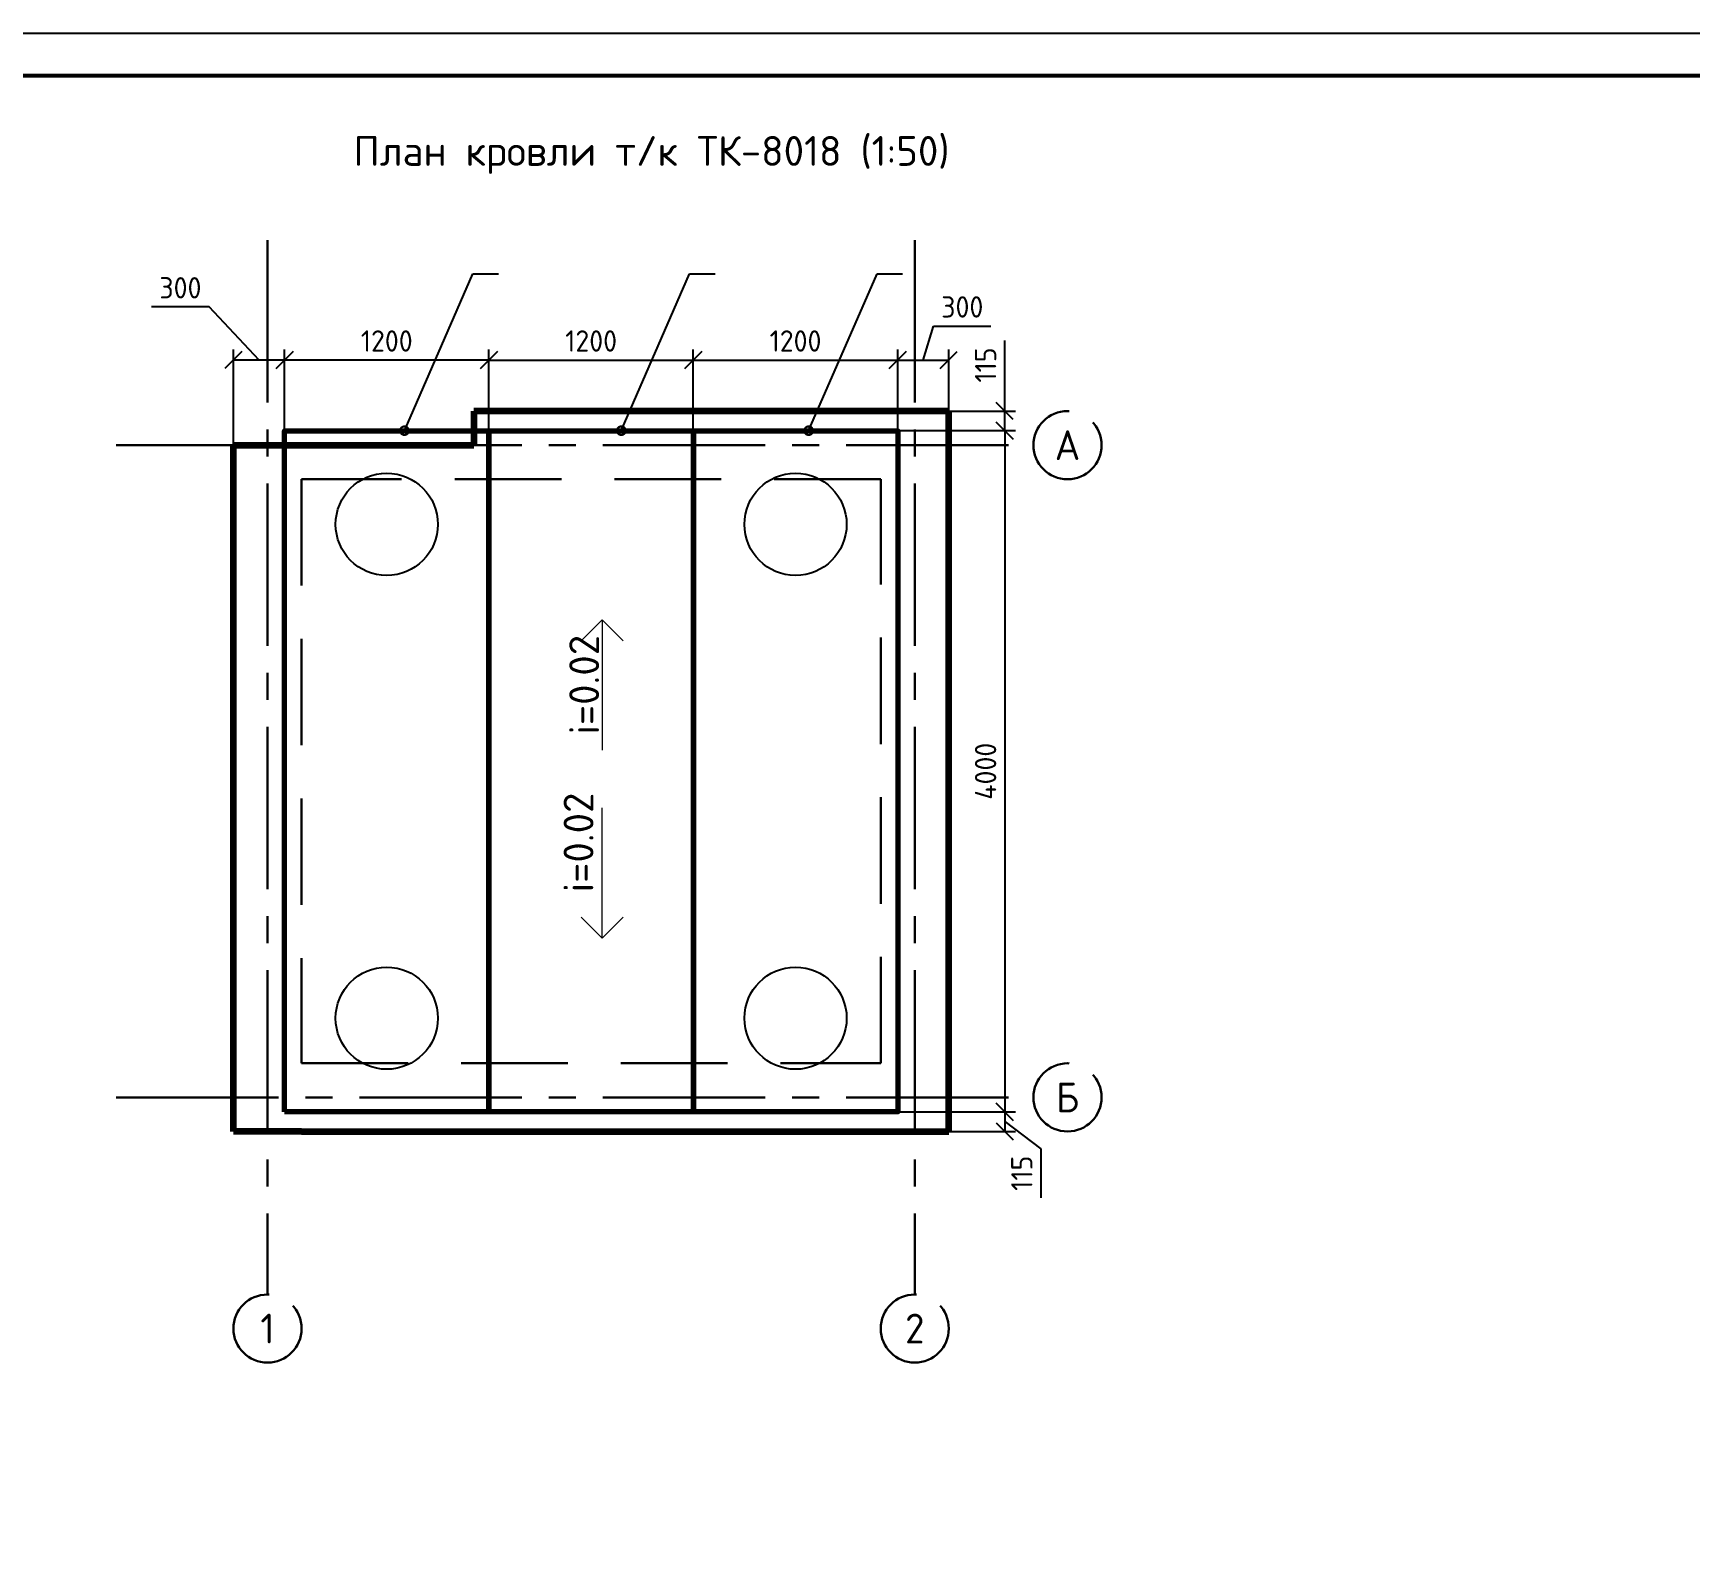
# Model space of a CAD drawing. Header units: millimetres. Extents: x 1601 to 14530, y 1157 to 12625.
# Drawn here: x 7390.9 to 7585.4, y 2383.5 to 2561.4 of the extents above; entities that cross this region are included whole.
import ezdxf
from ezdxf import colors
from ezdxf.entities.mleader import LeaderData, LeaderLine
from ezdxf.math import Vec2, Vec3

# ---------------------------------------------------------------- set-up
doc = ezdxf.new("R2010")
doc.units = ezdxf.units.MM
doc.linetypes.add('HIDDEN', pattern=[0.375, 0.25, -0.125])
doc.linetypes.add('осевая2', pattern=[28.575, 19.05, -3.175, 3.175, -3.175])
for name, color, linetype, lineweight in [('Осевая', 2, 'осевая2', 30), ('Основной', 1, 'Continuous', 60), ('Размер 3.5', 250, 'Continuous', 35), ('Размеры на чертеже', 250, 'Continuous', 25), ('Тонкие', 5, 'Continuous', 30)]:
    doc.layers.add(name, color=color, linetype=linetype, lineweight=lineweight)
doc.styles.add('-ISOCPEUR-', font='isocpeur.TTF')
doc.styles.add('GOST', font='GOST Common.ttf')
doc.styles.get("Standard").update_dxf_attribs({"font": 'GOST Common.ttf'})
doc.dimstyles.new('М 1 к 50', dxfattribs={"dimtxt": 2.5, "dimasz": 2, "dimexe": 1.25, "dimexo": 0, "dimgap": 1, "dimtad": 1, "dimdec": 0, "dimlfac": 50, "dimzin": 0, "dimdsep": 46, "dimtxsty": 'GOST', "dimblk": 'OBLIQUE', "dimcen": 0, "dimclrd": 256, "dimclre": 256, "dimclrt": 256, "dimazin": 2, "dimtfac": 1, "dimtdec": 0, "dimtmove": 0, "dimatfit": 3, "dimldrblk": 'NONE', "dimfxl": 1.25, "dimtolj": 1, "dimtzin": 0, "dimlwd": -1, "dimlwe": -1, "dimarcsym": 2})

# ---------------------------------------------------------------- blocks, each defined once
blk = doc.blocks.new('_Oblique')
at = {"color": 0, "linetype": 'ByBlock', "lineweight": -2}
blk.add_line((-0.5, -0.5), (0.5, 0.5), dxfattribs=at)
blk = doc.blocks.new('*D416')
at = {"transparency": 16777216}
for p, q in [((7420.42, 2514.75), (7420.42, 2524.28)), ((7444.42, 2514.75), (7444.42, 2524.28)), ((7444.42, 2523.03), (7420.42, 2523.03))]:
    blk.add_line(p, q, dxfattribs=at)
at = {"layer": 'Defpoints', "color": 0, "transparency": 16777216}
for p in [(7420.42, 2523.03), (7420.42, 2514.75), (7444.42, 2514.75)]:
    blk.add_point(p, dxfattribs=at)
at = {"transparency": 16777216, "xscale": 2, "yscale": 2, "zscale": 2, "rotation": 180}
blk.add_blockref('_Oblique', (7420.42, 2523.03), dxfattribs=at)
at = {"transparency": 16777216, "xscale": 2, "yscale": 2, "zscale": 2}
blk.add_blockref('_Oblique', (7444.42, 2523.03), dxfattribs=at)
at = {"transparency": 16777216, "insert": (7432.42, 2525.28), "char_height": 2.5, "attachment_point": 5, "style": 'GOST'}
blk.add_mtext('\\A1;1200', dxfattribs=at)
blk = doc.blocks.new('_None')
blk = doc.blocks.new('*D417')
at = {"transparency": 16777216}
for p, q in [((7444.42, 2514.75), (7444.42, 2524.28)), ((7468.42, 2514.75), (7468.42, 2524.28)), ((7444.42, 2523.03), (7468.42, 2523.03))]:
    blk.add_line(p, q, dxfattribs=at)
at = {"layer": 'Defpoints', "color": 0, "transparency": 16777216}
for p in [(7468.42, 2523.03), (7444.42, 2514.75), (7468.42, 2514.75)]:
    blk.add_point(p, dxfattribs=at)
at = {"transparency": 16777216, "xscale": 2, "yscale": 2, "zscale": 2, "rotation": 180}
blk.add_blockref('_Oblique', (7444.42, 2523.03), dxfattribs=at)
at = {"transparency": 16777216, "xscale": 2, "yscale": 2, "zscale": 2}
blk.add_blockref('_Oblique', (7468.42, 2523.03), dxfattribs=at)
at = {"transparency": 16777216, "insert": (7456.42, 2525.28), "char_height": 2.5, "attachment_point": 5, "style": 'GOST'}
blk.add_mtext('\\A1;1200', dxfattribs=at)
blk = doc.blocks.new('*D418')
at = {"transparency": 16777216}
for p, q in [((7468.42, 2514.75), (7468.42, 2524.28)), ((7492.42, 2514.75), (7492.42, 2524.28)), ((7468.42, 2523.03), (7492.42, 2523.03))]:
    blk.add_line(p, q, dxfattribs=at)
at = {"layer": 'Defpoints', "color": 0, "transparency": 16777216}
for p in [(7492.42, 2523.03), (7468.42, 2514.75), (7492.42, 2514.75)]:
    blk.add_point(p, dxfattribs=at)
at = {"transparency": 16777216, "xscale": 2, "yscale": 2, "zscale": 2, "rotation": 180}
blk.add_blockref('_Oblique', (7468.42, 2523.03), dxfattribs=at)
at = {"transparency": 16777216, "xscale": 2, "yscale": 2, "zscale": 2}
blk.add_blockref('_Oblique', (7492.42, 2523.03), dxfattribs=at)
at = {"transparency": 16777216, "insert": (7480.42, 2525.28), "char_height": 2.5, "attachment_point": 5, "style": 'GOST'}
blk.add_mtext('\\A1;1200', dxfattribs=at)
blk = doc.blocks.new('*D419')
at = {"transparency": 16777216}
for p, q in [((7495.42, 2523.03), (7496.62, 2527.03)), ((7496.62, 2527.03), (7503.37, 2527.03)), ((7492.42, 2514.75), (7492.42, 2524.28)), ((7498.42, 2514.03), (7498.42, 2524.28)), ((7492.42, 2523.03), (7498.42, 2523.03))]:
    blk.add_line(p, q, dxfattribs=at)
at = {"layer": 'Defpoints', "color": 0, "transparency": 16777216}
for p in [(7498.42, 2523.03), (7492.42, 2514.75), (7498.42, 2514.03)]:
    blk.add_point(p, dxfattribs=at)
at = {"transparency": 16777216, "xscale": 2, "yscale": 2, "zscale": 2, "rotation": 180}
blk.add_blockref('_Oblique', (7492.42, 2523.03), dxfattribs=at)
at = {"transparency": 16777216, "xscale": 2, "yscale": 2, "zscale": 2}
blk.add_blockref('_Oblique', (7498.42, 2523.03), dxfattribs=at)
at = {"transparency": 16777216, "insert": (7500, 2529.28), "char_height": 2.5, "attachment_point": 5, "style": 'GOST'}
blk.add_mtext('\\A1;300', dxfattribs=at)
blk = doc.blocks.new('*D420')
at = {"transparency": 16777216}
for p, q in [((7504.99, 2517.05), (7504.99, 2525.33)), ((7492.42, 2517.05), (7506.24, 2517.05)), ((7504.99, 2514.75), (7504.99, 2517.05)), ((7492.42, 2514.75), (7506.24, 2514.75))]:
    blk.add_line(p, q, dxfattribs=at)
at = {"layer": 'Defpoints', "color": 0, "transparency": 16777216}
for p in [(7492.42, 2517.05), (7492.42, 2514.75), (7504.99, 2514.75)]:
    blk.add_point(p, dxfattribs=at)
at = {"transparency": 16777216, "xscale": 2, "yscale": 2, "zscale": 2}
for p, rotation in [((7504.99, 2517.05), 90), ((7504.99, 2514.75), 270)]:
    blk.add_blockref('_Oblique', p, dxfattribs=dict(at, rotation=rotation))
at = {"transparency": 16777216, "insert": (7502.74, 2522.46), "char_height": 2.5, "attachment_point": 5, "rotation": 90, "style": 'GOST'}
blk.add_mtext('\\A1;115', dxfattribs=at)
blk = doc.blocks.new('*D421')
at = {"transparency": 16777216}
for p, q in [((7492.42, 2514.75), (7506.24, 2514.75)), ((7504.99, 2514.75), (7504.99, 2434.75)), ((7492.42, 2434.75), (7506.24, 2434.75))]:
    blk.add_line(p, q, dxfattribs=at)
at = {"layer": 'Defpoints', "color": 0, "transparency": 16777216}
for p in [(7492.42, 2514.75), (7492.42, 2434.75), (7504.99, 2434.75)]:
    blk.add_point(p, dxfattribs=at)
at = {"transparency": 16777216, "xscale": 2, "yscale": 2, "zscale": 2}
for p, rotation in [((7504.99, 2514.75), 90), ((7504.99, 2434.75), 270)]:
    blk.add_blockref('_Oblique', p, dxfattribs=dict(at, rotation=rotation))
at = {"transparency": 16777216, "insert": (7502.74, 2474.75), "char_height": 2.5, "attachment_point": 5, "rotation": 90, "style": 'GOST'}
blk.add_mtext('\\A1;4000', dxfattribs=at)
blk = doc.blocks.new('*D422')
at = {"transparency": 16777216}
for p, q in [((7492.42, 2434.75), (7506.24, 2434.75)), ((7504.99, 2434.75), (7504.99, 2432.45)), ((7498.42, 2432.45), (7506.24, 2432.45)), ((7504.99, 2433.6), (7509.24, 2430.41)), ((7509.24, 2430.41), (7509.24, 2424.66))]:
    blk.add_line(p, q, dxfattribs=at)
at = {"layer": 'Defpoints', "color": 0, "transparency": 16777216}
for p in [(7492.42, 2434.75), (7498.42, 2432.45), (7504.99, 2432.45)]:
    blk.add_point(p, dxfattribs=at)
at = {"transparency": 16777216, "xscale": 2, "yscale": 2, "zscale": 2}
for p, rotation in [((7504.99, 2434.75), 90), ((7504.99, 2432.45), 270)]:
    blk.add_blockref('_Oblique', p, dxfattribs=dict(at, rotation=rotation))
at = {"transparency": 16777216, "insert": (7506.99, 2427.54), "char_height": 2.5, "attachment_point": 5, "rotation": 90, "style": 'GOST'}
blk.add_mtext('\\A1;115', dxfattribs=at)
blk = doc.blocks.new('*D423')
at = {"transparency": 16777216}
for p, q in [((7411.56, 2529.28), (7404.81, 2529.28)), ((7417.42, 2523.03), (7411.56, 2529.28)), ((7414.42, 2513.05), (7414.42, 2524.28)), ((7420.42, 2514.75), (7420.42, 2524.28)), ((7420.42, 2523.03), (7414.42, 2523.03))]:
    blk.add_line(p, q, dxfattribs=at)
at = {"layer": 'Defpoints', "color": 0, "transparency": 16777216}
for p in [(7414.42, 2523.03), (7420.42, 2514.75), (7414.42, 2513.05)]:
    blk.add_point(p, dxfattribs=at)
at = {"transparency": 16777216, "xscale": 2, "yscale": 2, "zscale": 2, "rotation": 180}
blk.add_blockref('_Oblique', (7414.42, 2523.03), dxfattribs=at)
at = {"transparency": 16777216, "xscale": 2, "yscale": 2, "zscale": 2}
blk.add_blockref('_Oblique', (7420.42, 2523.03), dxfattribs=at)
at = {"transparency": 16777216, "insert": (7408.19, 2531.53), "char_height": 2.5, "attachment_point": 5, "style": 'GOST'}
blk.add_mtext('\\A1;300', dxfattribs=at)
blk = doc.blocks.new('_DotSmall')
at = {"color": 0, "linetype": 'ByBlock', "const_width": 0.5}
blk.add_lwpolyline([(-0.0625, 0, 1), (0.0625, 0, 1)], format="xyb", close=True, dxfattribs=at)

msp = doc.modelspace()

# ---------------------------------------------------------------- linework, layer by layer
at = {"color": 1, "lineweight": 100}
for p, q in [((7490.4205, 2517.0456), (7442.6593, 2517.0456)), ((7442.6593, 2517.0456), (7442.6593, 2513.0456)), ((7498.4205, 2517.0456), (7490.4205, 2517.0456)), ((7498.4205, 2432.4456), (7498.4205, 2517.0456)), ((7414.4205, 2509.0456), (7414.4205, 2513.0456)), ((7414.4205, 2513.0456), (7442.6593, 2513.0456)), ((7414.4205, 2432.4456), (7414.4205, 2509.0456)), ((7422.4205, 2432.4456), (7414.4205, 2432.4456)), ((7422.4205, 2432.4456), (7490.4205, 2432.4456)), ((7490.4205, 2432.4456), (7498.4205, 2432.4456))]:
    msp.add_line(p, q, dxfattribs=at)
msp.add_lwpolyline([(7191.0803, 2561.4364), (7785.0803, 2561.4364), (7785.0803, 2141.4364), (7191.0803, 2141.4364)], close=True)
at = {"const_width": 0.5}
msp.add_lwpolyline([(7211.0803, 2556.4364), (7780.0803, 2556.4364), (7780.0803, 2146.4364), (7211.0803, 2146.4364)], close=True, dxfattribs=at)
at = {"color": 3, "lineweight": 70}
for points in [[(7420.4205, 2434.7456), (7420.4205, 2514.7456), (7444.4205, 2514.7456), (7444.4205, 2434.7456)], [(7444.4205, 2434.7456), (7444.4205, 2514.7456), (7468.4205, 2514.7456), (7468.4205, 2434.7456)], [(7468.4205, 2434.7456), (7468.4205, 2514.7456), (7492.4205, 2514.7456), (7492.4205, 2434.7456)]]:
    msp.add_lwpolyline(points, close=True, dxfattribs=at)
for centre in [(7432.4205, 2503.7456), (7480.4205, 2503.7456), (7432.4205, 2445.7456), (7480.4205, 2445.7456)]:
    msp.add_circle(centre, 6)
at = {"layer": 'Осевая'}
for p, q in [((7418.4204, 2537.1169), (7418.4195, 2413.297)), ((7494.4205, 2537.1169), (7494.4215, 2413.297)), ((7400.6494, 2513.0451), (7508.3721, 2513.0448)), ((7400.6494, 2436.4461), (7508.3721, 2436.4464))]:
    msp.add_line(p, q, dxfattribs=at)
for centre in [(7512.3595, 2513.0451), (7512.3595, 2436.4461), (7418.4195, 2409.2967), (7494.4215, 2409.2967)]:
    msp.add_circle(centre, 4.0002, dxfattribs=at)
at = {"layer": 'Тонкие', "color": 7, "lineweight": 20}
for p, q in [((7457.7105, 2492.5385), (7455.2356, 2490.0637)), ((7457.7105, 2492.5385), (7457.7105, 2477.2178)), ((7457.7105, 2492.5385), (7460.1854, 2490.0637)), ((7457.7105, 2455.1262), (7457.7105, 2470.4469)), ((7457.7105, 2455.1262), (7455.2356, 2457.6011)), ((7457.7105, 2455.1262), (7460.1854, 2457.6011))]:
    msp.add_line(p, q, dxfattribs=at)
at = {"layer": 'Тонкие', "linetype": 'HIDDEN', "ltscale": 50}
msp.add_lwpolyline([(7422.4205, 2509.0456), (7422.4205, 2440.4456), (7490.4205, 2440.4456), (7490.4205, 2509.0456)], close=True, dxfattribs=at)

# ---------------------------------------------------------------- texts
at = {"layer": 'Основной', "char_height": 3.5, "attachment_point": 5}
for s, insert, rotation in [('А', (7512.3595, 2513.0451), 359.991659), ('Б', (7512.3595, 2436.4461), 0.008341)]:
    msp.add_mtext_dynamic_manual_height_columns(s, width=5.739849, gutter_width=12.5, heights=[0], dxfattribs=dict(at, insert=insert, rotation=rotation))
for s, insert in [('1', (7418.4195, 2409.2967)), ('2', (7494.4215, 2409.2967))]:
    msp.add_mtext_dynamic_manual_height_columns(s, width=5.739849, gutter_width=12.5, heights=[0], dxfattribs=dict(at, insert=insert))
at = {"layer": 'Размер 3.5', "insert": (7398.5007, 2549.3507), "char_height": 3.5, "attachment_point": 1, "style": '-ISOCPEUR-'}
msp.add_mtext_dynamic_manual_height_columns('\\pi30.00884;{\\C7;План кровли т/к ТК-8018 (1:50)}', width=128.617672, gutter_width=12.5, heights=[0], dxfattribs=at)
at = {"layer": 'Размер 3.5', "char_height": 3.5, "attachment_point": 3, "rotation": 90, "style": '-ISOCPEUR-'}
for insert in [(7453.8524, 2490.7585), (7453.1901, 2472.2387)]:
    msp.add_mtext_dynamic_manual_height_columns('{\\C0;i=0.02}', width=14.925819, gutter_width=12.5, heights=[7.7324], dxfattribs=dict(at, insert=insert))

# ---------------------------------------------------------------- dimensions: what is measured, and where the dimension line sits
dim = msp.add_linear_dim(base=(7414.4205, 2523.0305), p1=(7420.4205, 2514.7456), p2=(7414.4205, 2513.0451), dimstyle='М 1 к 50', override={"dimtmove": 1})
dim.commit()
dim.dimension.update_dxf_attribs({"geometry": '*D423', "text_midpoint": (7410.5627, 2529.2805), "dimtype": 160})
for base, p1, p2, picture, middle in [((7498.4205, 2523.0305), (7492.4205, 2514.7456), (7498.4205, 2514.0348), '*D419', (7497.6205, 2529.2805)), ((7468.4205, 2523.0305), (7444.4205, 2514.7456), (7468.4205, 2514.7456), '*D417', (7456.4205, 2525.2805)), ((7492.4205, 2523.0305), (7468.4205, 2514.7456), (7492.4205, 2514.7456), '*D418', (7480.4205, 2525.2805))]:
    dim = msp.add_linear_dim(base=base, p1=p1, p2=p2, dimstyle='М 1 к 50', override={"dimtmove": 1})
    dim.commit()
    dim.dimension.update_dxf_attribs({"geometry": picture, "text_midpoint": middle})
dim = msp.add_linear_dim(base=(7420.4205, 2523.0305), p1=(7444.4205, 2514.7456), p2=(7420.4205, 2514.7456), dimstyle='М 1 к 50')
dim.commit()
dim.dimension.update_dxf_attribs({"geometry": '*D416', "text_midpoint": (7432.4205, 2525.2805)})
dim = msp.add_linear_dim(base=(7504.9947, 2514.7456), p1=(7492.4205, 2517.0456), p2=(7492.4205, 2514.7456), angle=90, dimstyle='М 1 к 50')
dim.commit()
dim.dimension.update_dxf_attribs({"geometry": '*D420', "text_midpoint": (7504.9947, 2522.4591), "dimtype": 160})
dim = msp.add_linear_dim(base=(7504.9947, 2434.7456), p1=(7492.4205, 2514.7456), p2=(7492.4205, 2434.7456), angle=90, dimstyle='М 1 к 50', override={"dimtmove": 1})
dim.commit()
dim.dimension.update_dxf_attribs({"geometry": '*D421', "text_midpoint": (7502.7447, 2474.7456)})
dim = msp.add_linear_dim(base=(7504.9947, 2432.4456), p1=(7492.4205, 2434.7456), p2=(7498.4205, 2432.4456), angle=90, dimstyle='М 1 к 50', override={"dimtmove": 1})
dim.commit()
dim.dimension.update_dxf_attribs({"geometry": '*D422', "text_midpoint": (7509.2447, 2429.4133), "dimtype": 160})

# ---------------------------------------------------------------- leaders
at = {"layer": 'Размеры на чертеже'}
ml = msp.add_multileader_mtext('Standard', dxfattribs=at)
ml.set_content('', color=256, style='GOST')
ml.set_leader_properties()
ml.set_arrow_properties(name='DOTSMALL')
ml.build(insert=Vec2(0, 0))
ml.multileader.update_dxf_attribs({"text_left_attachment_type": 5, "text_right_attachment_type": 5, "dogleg_length": 1, "arrow_head_size": 2})
ctx = ml.context
ctx.base_point, ctx.char_height, ctx.arrow_head_size, ctx.plane_origin = Vec3(7443.5244, 2533.1602), 3.5, 2, Vec3(7472.9313, 2563.397)
ctx.left_attachment, ctx.right_attachment = 5, 5
notes = []
notes.append((ctx, [(0, (1, 1, 0), (7442.5244, 2533.1602), (1, 0), 1, [(0, [(7434.4989, 2514.7456)], 0, [])])]))
ctx.mtext.insert, ctx.mtext.flow_direction = Vec3(7445.5244, 2537.3602), 5
ml = msp.add_multileader_mtext('Standard', dxfattribs=at)
ml.set_content('', color=256, style='GOST')
ml.set_leader_properties()
ml.set_arrow_properties(name='DOTSMALL')
ml.build(insert=Vec2(0, 0))
ml.multileader.update_dxf_attribs({"text_left_attachment_type": 5, "text_right_attachment_type": 5, "dogleg_length": 1, "arrow_head_size": 2})
ctx = ml.context
ctx.base_point, ctx.char_height, ctx.arrow_head_size, ctx.plane_origin = Vec3(7468.9863, 2533.1602), 3.5, 2, Vec3(7498.3931, 2563.397)
ctx.left_attachment, ctx.right_attachment = 5, 5
notes.append((ctx, [(0, (1, 1, 0), (7467.9863, 2533.1602), (1, 0), 1, [(0, [(7459.9608, 2514.7456)], 0, [])])]))
ctx.mtext.insert, ctx.mtext.flow_direction = Vec3(7470.9863, 2537.3602), 5
ml = msp.add_multileader_mtext('Standard', dxfattribs=at)
ml.set_content('', color=256, style='GOST')
ml.set_leader_properties()
ml.set_arrow_properties(name='DOTSMALL')
ml.build(insert=Vec2(0, 0))
ml.multileader.update_dxf_attribs({"text_left_attachment_type": 5, "text_right_attachment_type": 5, "dogleg_length": 1, "arrow_head_size": 2})
ctx = ml.context
ctx.base_point, ctx.char_height, ctx.arrow_head_size, ctx.plane_origin = Vec3(7490.9874, 2533.1602), 3.5, 2, Vec3(7520.3942, 2563.397)
ctx.left_attachment, ctx.right_attachment = 5, 5
notes.append((ctx, [(0, (1, 1, 0), (7489.9874, 2533.1602), (1, 0), 1, [(0, [(7481.9619, 2514.7456)], 0, [])])]))
ctx.mtext.insert, ctx.mtext.flow_direction = Vec3(7492.9874, 2537.3602), 5
for ctx, leaders in notes:
    for number, flags, end, landing, length, lines in leaders:
        leader = LeaderData()
        leader.index, (leader.has_last_leader_line, leader.has_dogleg_vector, leader.attachment_direction) = number, flags
        leader.last_leader_point, leader.dogleg_vector, leader.dogleg_length = Vec3(end), Vec3(landing), length
        for number, points, colour, breaks in lines:
            line = LeaderLine()
            line.index, line.vertices, line.color, line.breaks = number, Vec3.list(points), colors.encode_raw_color(colour), breaks
            leader.lines.append(line)
        ctx.leaders.append(leader)

doc.saveas('drawing.dxf')
